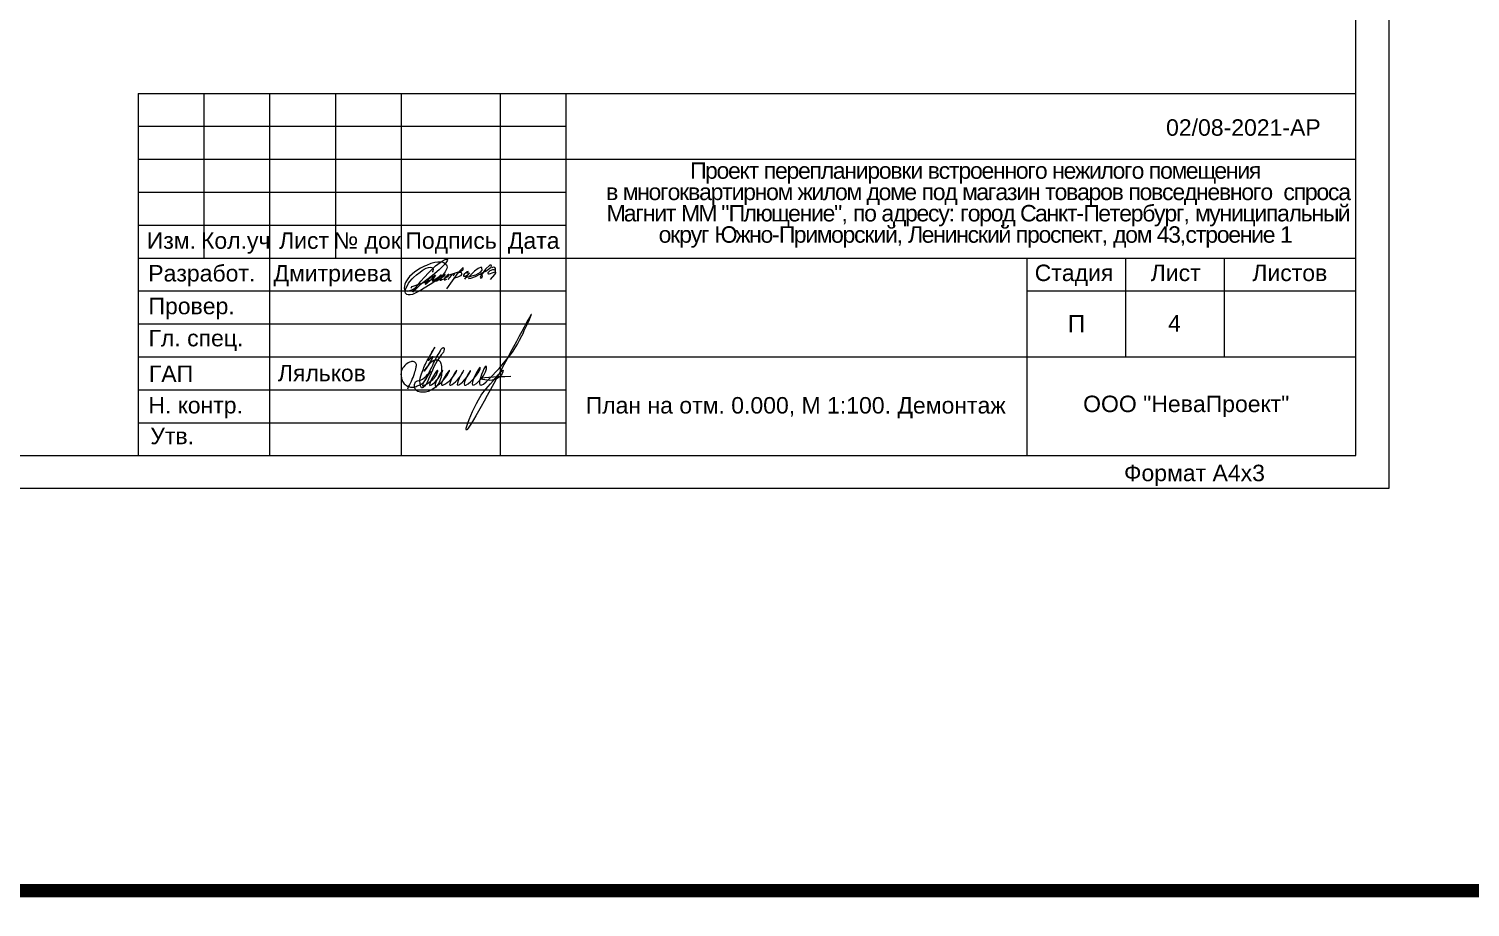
# Model space of a CAD drawing. Header units: metres. Extents: x -443 to 179, y -184 to -91.
# Drawn here: x -166.06 to -144.17, y -183.84 to -170.51 of the extents above; entities that cross this region are included whole.
import ezdxf
from ezdxf.enums import TextEntityAlignment as Align

# ---------------------------------------------------------------- set-up
doc = ezdxf.new("R2010")
doc.units = ezdxf.units.M
doc.header["$MEASUREMENT"] = 0
for name, color, linetype, lineweight in [('Level 1', 7, 'Continuous', 0), ('Level 50', 7, 'Continuous', 0), ('Level 63', 7, 'Continuous', 0)]:
    doc.layers.add(name, color=color, linetype=linetype, lineweight=lineweight)
doc.styles.add('GOST 2.304', font='CS_Gost2304.shx')
doc.styles.add('Style-Arial', font='arial.ttf')

msp = doc.modelspace()

# ---------------------------------------------------------------- linework, layer by layer
at = {"color": 1, "linetype": 'Continuous', "lineweight": 13}
msp.add_lwpolyline([(-442.29268327, -139.59917875, 0.5, 0.2, 0), (179.07218429, -139.59917875, 0.2, 0.2, 0), (179.07218429, -183.59219554, 0.2, 0.2, 0), (-442.29268327, -183.59219554, 0.2, 0.2, 0)], format="xyseb", close=True, dxfattribs=at)
at = {"color": 7, "linetype": 'Continuous', "lineweight": 13}
msp.add_lwpolyline([(-208.40296183, -147.78575835), (-145.40296183, -147.78575835), (-145.40296183, -177.48575835), (-208.40296183, -177.48575835)], close=True, dxfattribs=at)
at = {"color": 5, "linetype": 'Continuous', "lineweight": 20}
for points in [[(-159.7245645, -174.08533961), (-159.75577063, -174.05915772), (-159.77889394, -174.05003378), (-159.80688736, -174.04638486), (-159.85070022, -174.04760095), (-159.89634099, -174.05611619), (-159.95232524, -174.068281), (-160.02048088, -174.09808497), (-160.05212364, -174.11085782), (-160.11199881, -174.14024095), (-160.19597518, -174.1937665), (-160.23674713, -174.23147701), (-160.27630091, -174.26675469), (-160.30307616, -174.30142433), (-160.32437544, -174.33305309), (-160.33776242, -174.35677401), (-160.34993251, -174.38414515), (-160.35601821, -174.41334043), (-160.36088702, -174.44131962), (-160.35723509, -174.46139162), (-160.34384811, -174.4765973), (-160.3298514, -174.48632928), (-160.30307616, -174.48876211), (-160.24404971, -174.46747402), (-160.18684729, -174.44071158), (-160.14973889, -174.39965715), (-160.10495847, -174.3373827), (-160.050443, -174.27608218), (-159.99008599, -174.21186186), (-159.92194069, -174.14472241), (-159.88202779, -174.1058017), (-159.81485651, -174.05423053), (-159.76782705, -174.02423871), (-159.73734433, -174.00961424), (-159.71966468, -174.0035207), (-159.71173946, -174.0035207), (-159.7032045, -174.00656747), (-159.70015713, -174.01327035), (-159.7050337, -174.02789483), (-159.73490669, -174.07237695), (-159.82635228, -174.16621732), (-159.92694385, -174.25335481), (-160.03667882, -174.33378876), (-160.1160835, -174.39197249), (-160.22764766, -174.5022654), (-160.18558261, -174.44133009)], [(-159.7245645, -174.08533961), (-159.71803701, -174.09054235), (-159.71157411, -174.10601311), (-159.70871922, -174.12313586), (-159.71037273, -174.14581676), (-159.73476588, -174.19742916), (-159.78485175, -174.25403813), (-159.83262658, -174.29177809), (-159.92628116, -174.36220713), (-160.09824367, -174.46693732), (-160.18240477, -174.51317027), (-160.23103865, -174.53824734), (-160.26616283, -174.54519174), (-160.29704214, -174.54519174), (-160.32135908, -174.5370895), (-160.33756994, -174.51818581), (-160.34220235, -174.50082481), (-160.3402724, -174.46610281), (-160.33007747, -174.43742853), (-160.30644648, -174.39212499), (-160.29250015, -174.36773058), (-160.27274199, -174.33985153), (-160.23981388, -174.30113045), (-160.21618289, -174.27944638), (-160.17268781, -174.2393482), (-160.11845267, -174.19830359), (-160.08668589, -174.17507094), (-160.05569548, -174.15609787), (-160.02586512, -174.1417712), (-159.9909993, -174.12783135), (-159.95962006, -174.12279748), (-159.94102582, -174.12705706), (-159.92126895, -174.15067653), (-159.92320537, -174.18358945), (-159.93211624, -174.19985283)], [(-160.24497335, -174.44282631), (-160.25366591, -174.43724134), (-160.23876493, -174.41614175), (-159.96185876, -174.31995298), (-159.91870989, -174.2766516), (-159.90063882, -174.25360615), (-159.94986693, -174.27852024), (-159.99037148, -174.31277688), (-160.03897694, -174.37319251), (-160.03996, -174.37889791), (-160.03751203, -174.38165145), (-160.03307339, -174.3814983), (-160.02695153, -174.37950988), (-160.01776938, -174.37277951), (-159.96163528, -174.32004723)], [(-159.90118784, -174.25250525), (-159.88791842, -174.24489128), (-159.88570685, -174.24734768), (-159.92379443, -174.30702959), (-159.93288616, -174.32225753), (-159.93460555, -174.3296254), (-159.93190309, -174.33232723), (-159.92281137, -174.33011694), (-159.79604524, -174.24467333), (-159.79643924, -174.2395655), (-159.80547929, -174.24428062), (-159.88213372, -174.33111311), (-159.87898817, -174.33739907), (-159.86483645, -174.33229123), (-159.74061905, -174.24899509), (-159.73511596, -174.23799401), (-159.74690885, -174.2395655), (-159.81687947, -174.31618232), (-159.81452064, -174.32286164), (-159.80901755, -174.32443313), (-159.80115562, -174.32246893), (-159.78779061, -174.31186056), (-159.75241194, -174.29928734), (-159.72921887, -174.2804275), (-159.70759922, -174.26942642), (-159.69305479, -174.25921075), (-159.68204861, -174.25017387), (-159.68047519, -174.23720794), (-159.68794441, -174.23838672), (-159.70877864, -174.2533175), (-159.72371578, -174.26824764), (-159.73943963, -174.27964208), (-159.74651614, -174.29260802), (-159.75319865, -174.3036091), (-159.75359136, -174.30989571), (-159.75162523, -174.31539625), (-159.74769427, -174.3173611), (-159.73668809, -174.31657503), (-159.72764674, -174.31264598), (-159.71035077, -174.30832422)], [(-159.67600038, -174.23983843), (-159.49720938, -174.18315616), (-159.47476298, -174.17056003), (-159.46570484, -174.16465565), (-159.46137342, -174.15206017), (-159.46019142, -174.1398574), (-159.46806755, -174.13513377), (-159.4790944, -174.14300627), (-159.54367949, -174.21031655), (-159.71895677, -174.45571436)], [(-159.68899335, -174.31050899), (-159.64156344, -174.25203924), (-159.62456716, -174.23189132), (-159.61389555, -174.22399002), (-159.60401325, -174.22240936), (-159.60006161, -174.22636001), (-159.60006161, -174.22991599), (-159.60519912, -174.24453326), (-159.61429085, -174.25519989)], [(-159.61112851, -174.29312639), (-159.58820413, -174.28680509), (-159.55263041, -174.27653314), (-159.52891545, -174.26823716), (-159.51152517, -174.25796521), (-159.49531947, -174.24887924), (-159.48188082, -174.23465664), (-159.48148553, -174.21885404), (-159.48701833, -174.21174274), (-159.49966769, -174.20660676), (-159.52022031, -174.20660676), (-159.55065524, -174.21411339)], [(-159.40859026, -174.218964), (-159.38921319, -174.20133399), (-159.38846781, -174.19065624), (-159.40834224, -174.19587076), (-159.42473783, -174.20952786), (-159.44610299, -174.22914432), (-159.45902104, -174.24553271), (-159.45976641, -174.25968659), (-159.45628887, -174.26216981), (-159.44883645, -174.26216981), (-159.43219154, -174.25943852), (-159.41455323, -174.25347917), (-159.39790833, -174.24230464), (-159.38325021, -174.23212432), (-159.37033216, -174.22095045), (-159.36511456, -174.21300399), (-159.36908945, -174.21201109), (-159.40287661, -174.25223756), (-159.44535762, -174.30463079)], [(-159.40659184, -174.27621832), (-159.27053505, -174.23936064), (-159.19996374, -174.19805422), (-159.17643997, -174.16755188), (-159.1777111, -174.13387121), (-159.19106191, -174.12560993), (-159.23747388, -174.14276803), (-159.29215083, -174.18725146), (-159.37925337, -174.27304065), (-159.3824325, -174.28829215), (-159.37543867, -174.29655343), (-159.34682906, -174.29083428), (-159.27498532, -174.2654149), (-159.1548229, -174.19996082), (-159.1202542, -174.18520217), (-159.03823878, -174.12546724), (-159.03505965, -174.1064032), (-159.03760321, -174.09369383), (-159.05858342, -174.09623531), (-159.1259756, -174.15342876), (-159.18637524, -174.23985349), (-159.20413498, -174.27847181), (-159.19577312, -174.28961427), (-159.17268081, -174.28125742), (-159.17069014, -174.26135953), (-159.1822363, -174.2434507), (-159.20094939, -174.23668563), (-159.20333793, -174.22832814)], [(-158.9719498, -174.1877214), (-158.97792311, -174.16981257), (-158.99026502, -174.16662901), (-159.01813571, -174.16623107), (-159.05715468, -174.18175157), (-159.07507202, -174.19369057), (-159.08821097, -174.21080286), (-159.08821097, -174.21916035), (-159.08064616, -174.22393569), (-159.06989576, -174.22393569), (-159.0475992, -174.21876241), (-159.02490477, -174.21199669), (-159.00658956, -174.20602752), (-158.99066289, -174.20164947), (-158.97832099, -174.19289468), (-158.9703583, -174.18652691), (-158.9703583, -174.17060846), (-158.9719498, -174.14474139), (-158.98110741, -174.128425), (-159.00818235, -174.12683322), (-159.02649757, -174.135588)], [(-158.97911674, -174.19528235), (-158.9719498, -174.20284396), (-158.97115405, -174.20960902), (-158.98827434, -174.23786442), (-159.05396909, -174.31347721)]]:
    msp.add_lwpolyline(points, dxfattribs=at)
msp.add_spline([(-160.3058002, -175.97274667), (-160.2031348, -175.73792886), (-160.17795144, -175.6439433), (-160.17795144, -175.59073938), (-160.20917878, -175.55951205), (-160.25845905, -175.55951205), (-160.33580532, -175.60416794), (-160.39055784, -175.67395626), (-160.40500951, -175.7143446), (-160.40500951, -175.7829612), (-160.38796202, -175.8465833), (-160.34512513, -175.90728095), (-160.29586318, -175.93572235), (-160.22910056, -175.94686547), (-160.1610484, -175.92863095), (-160.10257229, -175.90203482), (-160.06246525, -175.87103505), (-159.99110147, -175.74742936), (-159.92490756, -175.61136586), (-159.87118209, -175.50093808), (-159.81495266, -175.40354585), (-159.7777392, -175.35138493), (-159.76037513, -175.34673225), (-159.75368165, -175.37171269), (-159.76469369, -175.41281019), (-159.79716653, -175.45765039), (-159.98839351, -175.82608101), (-160.04916151, -175.93133427), (-160.09467582, -175.95761197), (-160.10684922, -175.93652703), (-160.11250254, -175.91542854), (-160.11999466, -175.83995785), (-160.08687102, -175.71633872), (-159.99202893, -175.50964563), (-159.89376677, -175.33945057), (-159.99082049, -175.53676339), (-159.92767806, -175.48117029), (-160.05645028, -175.70421032), (-159.95569991, -175.57368615), (-159.88152891, -175.5308635), (-159.82528305, -175.54593453), (-159.79848444, -175.60606308), (-159.79057408, -175.70298359), (-159.8613532, -175.92580358), (-159.94912043, -175.99009236), (-160.01367943, -176.01702563), (-160.11288442, -176.02077773), (-160.1816629, -175.99161663), (-160.19417777, -175.96994024), (-160.20173406, -175.91932564), (-160.18796617, -175.86794315), (-160.11225067, -175.84035887), (-159.9593483, -175.70338549), (-160.07484211, -175.93061398), (-160.01538386, -175.89628574), (-159.86114653, -175.74204841), (-159.84902747, -175.69681947), (-159.9741948, -175.91361565), (-159.84122946, -175.81263009), (-159.77287228, -175.68972037), (-159.89022701, -175.92274821), (-159.72835996, -175.79515093), (-159.66990224, -175.68972037), (-159.79310823, -175.90729824), (-159.62699734, -175.80129133), (-159.56051908, -175.68972037), (-159.67031288, -175.90957125), (-159.50044026, -175.77307641), (-159.45292915, -175.68972037), (-159.55454567, -175.90637109), (-159.35695414, -175.71432963), (-159.35208393, -175.70211391), (-159.45055217, -175.89442234), (-159.20639367, -175.66746146), (-159.20372845, -175.65751473), (-159.32781225, -175.89797619), (-159.10874191, -175.66736936), (-159.10874191, -175.6384243), (-159.21795079, -175.88626121), (-158.91769596, -175.66140466), (-158.57363718, -175.16832744), (-158.43868219, -174.87780707), (-159.41618217, -176.57088669), (-159.23306961, -176.13890606), (-159.00833451, -175.84831422), (-158.85519246, -175.69517217), (-158.91080993, -175.79150445), (-159.18087522, -175.82387424), (-158.73817607, -175.78131027)], degree=3, dxfattribs=at)
at = {"layer": 'Level 50', "color": 7, "linetype": 'Continuous', "lineweight": 13}
msp.add_line((-145.90296183, -176.98575835), (-145.90296183, -148.28575835), dxfattribs=at)
at = {"layer": 'Level 63', "color": 7, "linetype": 'Continuous', "lineweight": 0}
for p, q in [((-164.40296183, -171.48575835), (-145.90296183, -171.48575835)), ((-164.40296183, -171.98575835), (-157.90296183, -171.98575835)), ((-164.40296183, -172.48575835), (-157.90296183, -172.48575835)), ((-164.40296183, -172.98575835), (-157.90296183, -172.98575835)), ((-164.40296183, -174.48575835), (-157.90296183, -174.48575835)), ((-164.40296183, -174.98575835), (-157.90296183, -174.98575835)), ((-164.40296183, -175.48575835), (-157.90296183, -175.48575835)), ((-164.40296183, -175.98575835), (-157.90296183, -175.98575835)), ((-164.40296183, -176.48575835), (-157.90296183, -176.48575835))]:
    msp.add_line(p, q, dxfattribs=at)
at = {"layer": 'Level 63', "color": 7, "linetype": 'Continuous', "lineweight": 13}
for p, q in [((-163.40296183, -171.48575835), (-163.40296183, -173.98575835)), ((-162.40296183, -171.48575835), (-162.40296183, -176.98575835)), ((-161.40296183, -171.48575835), (-161.40296183, -173.98575835)), ((-160.40296183, -171.48575835), (-160.40296183, -176.98575835)), ((-158.90296183, -171.48575835), (-158.90296183, -176.98575835)), ((-157.90296183, -171.48575835), (-157.90296183, -176.98575835)), ((-157.90296183, -172.48575835), (-145.90296183, -172.48575835)), ((-164.40296183, -173.48575835), (-157.90296183, -173.48575835)), ((-164.40296183, -173.98575835), (-157.90296183, -173.98575835)), ((-157.90296183, -173.98575835), (-145.90296183, -173.98575835)), ((-150.90296183, -174.48575835), (-145.90296183, -174.48575835)), ((-157.90296183, -175.48575835), (-145.90296183, -175.48575835)), ((-206.40296183, -176.98575835), (-145.90296183, -176.98575835)), ((-164.40296183, -176.98575835), (-145.90296183, -176.98575835))]:
    msp.add_line(p, q, dxfattribs=at)
at = {"layer": 'Level 63', "color": 7, "linetype": 'Continuous', "lineweight": 0}
msp.add_lwpolyline([(-164.40296183, -171.48575835), (-164.40296183, -176.98575835)], dxfattribs=at)
at = {"layer": 'Level 63', "color": 7, "linetype": 'Continuous', "lineweight": 13, "flags": 128}
for points in [[(-150.90296183, -173.98575835), (-150.90296183, -176.98575835)], [(-149.40296183, -173.98575835), (-149.40296183, -175.48575835)], [(-147.90296183, -173.98575835), (-147.90296183, -175.48575835)]]:
    msp.add_lwpolyline(points, dxfattribs=at)

# ---------------------------------------------------------------- texts
at = {"color": 7, "linetype": 'Continuous', "lineweight": 13, "style": 'Style-Arial'}
for s, height, p in [('02/08-2021-АР ', 0.25, (-147.56297424, -171.87894378)), ('П', 0.2625, (-150.14670631, -174.84968235))]:
    msp.add_text(s, height=height, dxfattribs=at).set_placement(p, align=Align.TOP_CENTER)
at = {"color": 7, "lineweight": 13, "style": 'Style-Arial'}
msp.add_text('Ляльков', height=0.25, dxfattribs=at).set_placement((-162.27829955, -175.6075845), align=Align.TOP_LEFT)
at = {"color": 7, "linetype": 'Continuous', "lineweight": 13, "insert": (-151.68725775, -172.53268933), "char_height": 0.25, "width": 13.7464597137, "attachment_point": 2, "line_spacing_factor": 0.776524, "style": 'Style-Arial'}
msp.add_mtext('{\\T0.9;Проект перепланировки встроенного нежилого помещения\\P в многоквартирном жилом доме под магазин товаров повседневного  спроса \\P Магнит ММ "Плющение", по адресу: город Санкт-Петербург, муниципальный \\Pокруг Южно-Приморский, Ленинский проспект, дом 43,строение 1}', dxfattribs=at)
at = {"color": 7, "linetype": 'Continuous', "lineweight": 0, "char_height": 0.25}
for s, insert, attachment_point, line_spacing_factor, style in [('{\\fArial|b0|i0|c204|p39;4}', (-148.65903784, -174.97638106), 5, 0.72, 'GOST 2.304'), ('План на отм. 0.000, М 1:100. Демонтаж', (-157.60267274, -176.09684614), 1, 0.72, 'Style-Arial'), ('Формат А4х3', (-148.35483564, -177.28684917), 5, 1.214483, 'Style-Arial')]:
    msp.add_mtext(s, dxfattribs=dict(at, insert=insert, attachment_point=attachment_point, line_spacing_factor=line_spacing_factor, style=style))
at = {"layer": 'Level 1', "color": 7, "linetype": 'Continuous', "lineweight": 0, "style": 'Style-Arial'}
msp.add_text('Дмитриева', height=0.25, dxfattribs=at).set_placement((-161.44783685, -174.21686036), align=Align.MIDDLE_CENTER)
at = {"layer": 'Level 63', "color": 7, "linetype": 'Continuous', "lineweight": 0, "style": 'Style-Arial'}
for s, p in [('Изм.', (-163.89591399, -173.72074835)), ('Кол.уч', (-162.91859386, -173.72074835)), ('Лист', (-161.88019618, -173.72074835)), ('№ док', (-160.92129488, -173.72074835)), ('Подпись', (-159.64729555, -173.72074835)), ('Дата', (-158.39181844, -173.72074835)), ('Разработ.', (-163.43401581, -174.21671066)), ('Стадия', (-150.18451708, -174.21074835)), ('Лист', (-148.64019618, -174.21074835)), ('Листов', (-146.90670513, -174.21074835)), ('Провер.', (-163.58865297, -174.71444173)), ('Гл. спец.', (-163.5223799, -175.20167153)), ('ГАП', (-163.90176832, -175.74317501)), ('Н. контр.', (-163.5274808, -176.22074835)), ('Утв.', (-163.88342858, -176.68755825))]:
    msp.add_text(s, height=0.25, dxfattribs=at).set_placement(p, align=Align.MIDDLE_CENTER)
at = {"layer": 'Level 63', "color": 7, "linetype": 'Continuous', "lineweight": 0, "insert": (-148.48001745, -176.23792618), "char_height": 0.25, "attachment_point": 5, "line_spacing_factor": 0.6, "style": 'GOST 2.304'}
msp.add_mtext('\\fArial|b0|i0|c204204|p39;ООО "НеваПроект"', dxfattribs=at)

doc.saveas('drawing.dxf')
